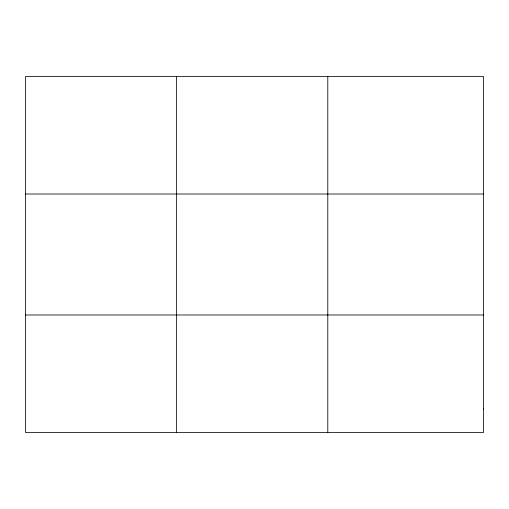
<?xml version="1.0" encoding="UTF-8"?>
<svg xmlns="http://www.w3.org/2000/svg" width="509" height="509" viewBox="0 0 509 509"><rect width="100%" height="100%" fill="white"/><g stroke="black" fill="none" stroke-linecap="round" stroke-linejoin="round"><path stroke-width="0.76" d="M176.623 76.592L176.623 432.408M327.796 76.592L327.796 432.408M25.45 194.012L483.55 194.012M25.45 314.988L483.55 314.988M483.55 408.924L483.55 432.408L25.45 432.408L25.45 76.592L483.55 76.592L483.55 408.924"/></g></svg>
